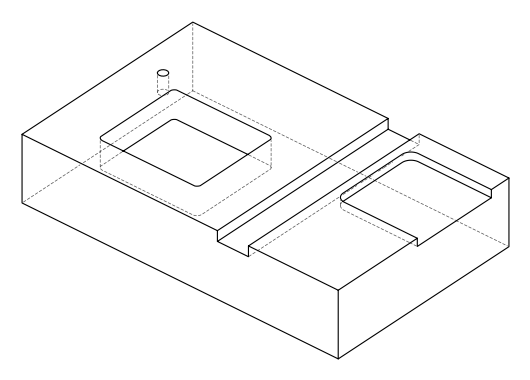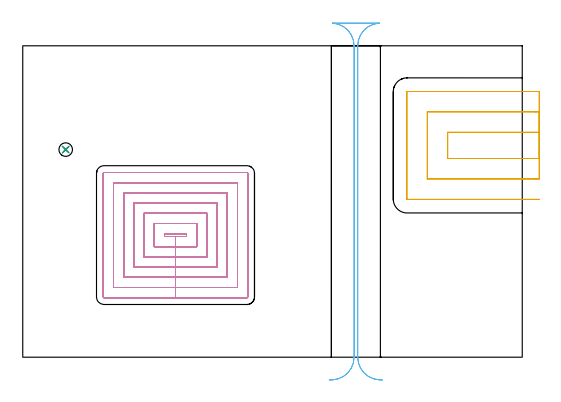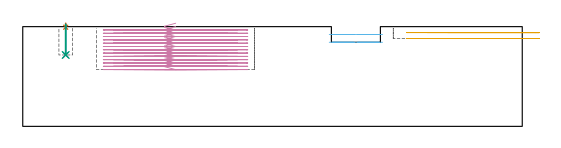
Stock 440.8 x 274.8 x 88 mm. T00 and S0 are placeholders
(PLAN: 6 operations, 5 tool changes, 57.2 min)
(1 SPOT_DRILL | STEP1POCKET | NXT0321_9005460120000 | 0.03 min | 2 mm3)
(2 DRILL_BLIND_HOLE_INTO_CENTER | STEP1POCKET | NXT0301_049 | 0.11 min | 1138 mm3)
(3 DRILL_TO_ENLARGE_BLIND_HOLE | STEP1POCKET | UGT0301_373 | 0.11 min | 1676 mm3)
(4 MILL_RECTANGULAR_POCKET | POCKET_RECTANGULAR_STRAIGHT | NXT0201_011 | Follow Part, ap 3, ae 75% | 49.94 min | 645798 mm3)
(5 MILL_SLOT | SLOT_PARTIAL_RECTANGULAR | UGT0201_106 | Follow Part, ap 6, ae 75% | 4.11 min | 141788 mm3)
(6 MILL_RECTANGULAR_SLOT | SLOT_RECTANGULAR | UGT0201_019 | Follow Part, ap 10, ae 75% | 2.9 min | 163877 mm3)
(TOOL NXT0321_9005460120000 | NC Spot Drill, 142deg, 12mm, Carbide, Uncoated | D12 PA142 FL30 Z2)
(TOOL NXT0301_049 | Carbide Drill 7.8mm [860.1-0780-039A1-MM 2214] | D7.8 PA140 FL53 Z2)
(TOOL UGT0301_373 | Twist Drill Flat Bottom 12 mm | D12 PA180 FL101 Z2)
(TOOL NXT0201_011 | ENDMILL 12mm [2P460-1200-NA 1630] | D12 FL38 Z6)
(TOOL UGT0201_106 | End Mill 24 mm | D24 FL25 Z2)
(TOOL UGT0201_019 | End mill 40 mm | D40 FL63 Z6)
(OP 1 SPOT_DRILL)
G17 G21 G94 G90
T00 M6
G54
G17 G0 G90 X37.9 Y183.2 S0 M3
G43 Z98. H0
G94 G81 G98 Z87.479 F250. R91.
G80
M5
M2
(OP 2 DRILL_BLIND_HOLE_INTO_CENTER)
G17 G21 G94 G90
T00 M6
G54
G17 G0 G90 X37.9 Y183.2 S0 M3
G43 Z98. H1
G94 G81 G98 Z63. F250. R90.
G80
M5
M2
(OP 3 DRILL_TO_ENLARGE_BLIND_HOLE)
G17 G21 G94 G90
T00 M6
G54
G17 G0 G90 X37.9 Y183.2 S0 M3
G43 Z98. H0
G94 G81 G98 Z63. F250. R90.
G80
M5
M2
(OP 4 MILL_RECTANGULAR_POCKET)
G17 G21 G94 G90
T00 M6
G54
G17 G0 G90 X134.976 Y109. S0 M3
G43 Z98. H1
Z91.
G94 G1 X125.1 Z88.354 F250.
Y106.5 Z87.684
X134.8 Z85.085
X144.5 F500.
Y109.
X125.1
Y106.5
X134.8
Y97.5
X153.5
Y118.
X116.1
Y97.5
X134.8
Y88.5
X162.5
Y127.
X107.1
Y88.5
X134.8
Y79.5
X171.5
Y136.
X98.1
Y79.5
X134.8
Y70.5
X180.5
Y145.
X89.1
Y70.5
X134.8
Y61.5
X189.5
Y154.
X80.1
Y61.5
X134.8
Y52.5
X197.8
G3 X198.5 Y53.2 R0.7
G1 Y162.3
G3 X197.8 Y163. R0.7
G1 X71.8
G3 X71.1 Y162.3 R0.7
G1 Y53.2
G3 X71.8 Y52.5 R0.7
G1 X134.8
X135.8
G0 X134.976 Y109. Z88.085
G1 X125.1 Z85.438 F250.
Y106.5 Z84.768
X134.8 Z82.169
X144.5 F500.
Y109.
X125.1
Y106.5
X134.8
Y97.5
X153.5
Y118.
X116.1
Y97.5
X134.8
Y88.5
X162.5
Y127.
X107.1
Y88.5
X134.8
Y79.5
X171.5
Y136.
X98.1
Y79.5
X134.8
Y70.5
X180.5
Y145.
X89.1
Y70.5
X134.8
Y61.5
X189.5
Y154.
X80.1
Y61.5
X134.8
Y52.5
X197.8
G3 X198.5 Y53.2 R0.7
G1 Y162.3
G3 X197.8 Y163. R0.7
G1 X71.8
G3 X71.1 Y162.3 R0.7
G1 Y53.2
G3 X71.8 Y52.5 R0.7
G1 X134.8
X135.8
G0 X134.976 Y109. Z85.169
G1 X125.1 Z82.523 F250.
Y106.5 Z81.853
X134.8 Z79.254
X144.5 F500.
Y109.
X125.1
Y106.5
X134.8
Y97.5
X153.5
Y118.
X116.1
Y97.5
X134.8
Y88.5
X162.5
Y127.
X107.1
Y88.5
X134.8
Y79.5
X171.5
Y136.
X98.1
Y79.5
X134.8
Y70.5
X180.5
Y145.
X89.1
Y70.5
X134.8
Y61.5
X189.5
Y154.
X80.1
Y61.5
X134.8
Y52.5
X197.8
G3 X198.5 Y53.2 R0.7
G1 Y162.3
G3 X197.8 Y163. R0.7
G1 X71.8
G3 X71.1 Y162.3 R0.7
G1 Y53.2
G3 X71.8 Y52.5 R0.7
G1 X134.8
X135.8
G0 X134.976 Y109. Z82.254
G1 X125.1 Z79.607 F250.
Y106.5 Z78.938
X134.8 Z76.338
X144.5 F500.
Y109.
X125.1
Y106.5
X134.8
Y97.5
X153.5
Y118.
X116.1
Y97.5
X134.8
Y88.5
X162.5
Y127.
X107.1
Y88.5
X134.8
Y79.5
X171.5
Y136.
X98.1
Y79.5
X134.8
Y70.5
X180.5
Y145.
X89.1
Y70.5
X134.8
Y61.5
X189.5
Y154.
X80.1
Y61.5
X134.8
Y52.5
X197.8
G3 X198.5 Y53.2 R0.7
G1 Y162.3
G3 X197.8 Y163. R0.7
G1 X71.8
G3 X71.1 Y162.3 R0.7
G1 Y53.2
G3 X71.8 Y52.5 R0.7
G1 X134.8
X135.8
G0 X134.976 Y109. Z79.338
G1 X125.1 Z76.692 F250.
Y106.5 Z76.022
X134.8 Z73.423
X144.5 F500.
Y109.
X125.1
Y106.5
X134.8
Y97.5
X153.5
Y118.
X116.1
Y97.5
X134.8
Y88.5
X162.5
Y127.
X107.1
Y88.5
X134.8
Y79.5
X171.5
Y136.
X98.1
Y79.5
X134.8
Y70.5
X180.5
Y145.
X89.1
Y70.5
X134.8
Y61.5
X189.5
Y154.
X80.1
Y61.5
X134.8
Y52.5
X197.8
G3 X198.5 Y53.2 R0.7
G1 Y162.3
G3 X197.8 Y163. R0.7
G1 X71.8
G3 X71.1 Y162.3 R0.7
G1 Y53.2
G3 X71.8 Y52.5 R0.7
G1 X134.8
X135.8
G0 X134.976 Y109. Z76.423
G1 X125.1 Z73.777 F250.
Y106.5 Z73.107
X134.8 Z70.508
X144.5 F500.
Y109.
X125.1
Y106.5
X134.8
Y97.5
X153.5
Y118.
X116.1
Y97.5
X134.8
Y88.5
X162.5
Y127.
X107.1
Y88.5
X134.8
Y79.5
X171.5
Y136.
X98.1
Y79.5
X134.8
Y70.5
X180.5
Y145.
X89.1
Y70.5
X134.8
Y61.5
X189.5
Y154.
X80.1
Y61.5
X134.8
Y52.5
X197.8
G3 X198.5 Y53.2 R0.7
G1 Y162.3
G3 X197.8 Y163. R0.7
G1 X71.8
G3 X71.1 Y162.3 R0.7
G1 Y53.2
G3 X71.8 Y52.5 R0.7
G1 X134.8
X135.8
G0 X134.976 Y109. Z73.508
G1 X125.1 Z70.861 F250.
Y106.5 Z70.191
X134.8 Z67.592
X144.5 F500.
Y109.
X125.1
Y106.5
X134.8
Y97.5
X153.5
Y118.
X116.1
Y97.5
X134.8
Y88.5
X162.5
Y127.
X107.1
Y88.5
X134.8
Y79.5
X171.5
Y136.
X98.1
Y79.5
X134.8
Y70.5
X180.5
Y145.
X89.1
Y70.5
X134.8
Y61.5
X189.5
Y154.
X80.1
Y61.5
X134.8
Y52.5
X197.8
G3 X198.5 Y53.2 R0.7
G1 Y162.3
G3 X197.8 Y163. R0.7
G1 X71.8
G3 X71.1 Y162.3 R0.7
G1 Y53.2
G3 X71.8 Y52.5 R0.7
G1 X134.8
X135.8
G0 X134.976 Y109. Z70.592
G1 X125.1 Z67.946 F250.
Y106.5 Z67.276
X134.8 Z64.677
X144.5 F500.
Y109.
X125.1
Y106.5
X134.8
Y97.5
X153.5
Y118.
X116.1
Y97.5
X134.8
Y88.5
X162.5
Y127.
X107.1
Y88.5
X134.8
Y79.5
X171.5
Y136.
X98.1
Y79.5
X134.8
Y70.5
X180.5
Y145.
X89.1
Y70.5
X134.8
Y61.5
X189.5
Y154.
X80.1
Y61.5
X134.8
Y52.5
X197.8
G3 X198.5 Y53.2 R0.7
G1 Y162.3
G3 X197.8 Y163. R0.7
G1 X71.8
G3 X71.1 Y162.3 R0.7
G1 Y53.2
G3 X71.8 Y52.5 R0.7
G1 X134.8
X135.8
G0 X134.976 Y109. Z67.677
G1 X125.1 Z65.03 F250.
Y106.5 Z64.361
X134.8 Z61.762
X144.5 F500.
Y109.
X125.1
Y106.5
X134.8
Y97.5
X153.5
Y118.
X116.1
Y97.5
X134.8
Y88.5
X162.5
Y127.
X107.1
Y88.5
X134.8
Y79.5
X171.5
Y136.
X98.1
Y79.5
X134.8
Y70.5
X180.5
Y145.
X89.1
Y70.5
X134.8
Y61.5
X189.5
Y154.
X80.1
Y61.5
X134.8
Y52.5
X197.8
G3 X198.5 Y53.2 R0.7
G1 Y162.3
G3 X197.8 Y163. R0.7
G1 X71.8
G3 X71.1 Y162.3 R0.7
G1 Y53.2
G3 X71.8 Y52.5 R0.7
G1 X134.8
X135.8
G0 X134.976 Y109. Z64.762
G1 X125.1 Z62.115 F250.
Y106.5 Z61.445
X134.8 Z58.846
X144.5 F500.
Y109.
X125.1
Y106.5
X134.8
Y97.5
X153.5
Y118.
X116.1
Y97.5
X134.8
Y88.5
X162.5
Y127.
X107.1
Y88.5
X134.8
Y79.5
X171.5
Y136.
X98.1
Y79.5
X134.8
Y70.5
X180.5
Y145.
X89.1
Y70.5
X134.8
Y61.5
X189.5
Y154.
X80.1
Y61.5
X134.8
Y52.5
X197.8
G3 X198.5 Y53.2 R0.7
G1 Y162.3
G3 X197.8 Y163. R0.7
G1 X71.8
G3 X71.1 Y162.3 R0.7
G1 Y53.2
G3 X71.8 Y52.5 R0.7
G1 X134.8
X135.8
G0 X134.976 Y109. Z61.846
G1 X125.1 Z59.2 F250.
Y106.5 Z58.53
X134.8 Z55.931
X144.5 F500.
Y109.
X125.1
Y106.5
X134.8
Y97.5
X153.5
Y118.
X116.1
Y97.5
X134.8
Y88.5
X162.5
Y127.
X107.1
Y88.5
X134.8
Y79.5
X171.5
Y136.
X98.1
Y79.5
X134.8
Y70.5
X180.5
Y145.
X89.1
Y70.5
X134.8
Y61.5
X189.5
Y154.
X80.1
Y61.5
X134.8
Y52.5
X197.8
G3 X198.5 Y53.2 R0.7
G1 Y162.3
G3 X197.8 Y163. R0.7
G1 X71.8
G3 X71.1 Y162.3 R0.7
G1 Y53.2
G3 X71.8 Y52.5 R0.7
G1 X134.8
X135.8
G0 X134.976 Y109. Z58.931
G1 X125.1 Z56.284 F250.
Y106.5 Z55.614
X134.8 Z53.015
X144.5 F500.
Y109.
X125.1
Y106.5
X134.8
Y97.5
X153.5
Y118.
X116.1
Y97.5
X134.8
Y88.5
X162.5
Y127.
X107.1
Y88.5
X134.8
Y79.5
X171.5
Y136.
X98.1
Y79.5
X134.8
Y70.5
X180.5
Y145.
X89.1
Y70.5
X134.8
Y61.5
X189.5
Y154.
X80.1
Y61.5
X134.8
Y52.5
X197.8
G3 X198.5 Y53.2 R0.7
G1 Y162.3
G3 X197.8 Y163. R0.7
G1 X71.8
G3 X71.1 Y162.3 R0.7
G1 Y53.2
G3 X71.8 Y52.5 R0.7
G1 X134.8
X135.8
G0 X134.976 Y109. Z56.015
G1 X125.1 Z53.369 F250.
Y106.5 Z52.699
X134.8 Z50.1
X144.5 F500.
Y109.
X125.1
Y106.5
X134.8
Y97.5
X153.5
Y118.
X116.1
Y97.5
X134.8
Y88.5
X162.5
Y127.
X107.1
Y88.5
X134.8
Y79.5
X171.5
Y136.
X98.1
Y79.5
X134.8
Y70.5
X180.5
Y145.
X89.1
Y70.5
X134.8
Y61.5
X189.5
Y154.
X80.1
Y61.5
X134.8
Y52.5
X197.8
G3 X198.5 Y53.2 R0.7
G1 Y162.3
G3 X197.8 Y163. R0.7
G1 X71.8
G3 X71.1 Y162.3 R0.7
G1 Y53.2
G3 X71.8 Y52.5 R0.7
G1 X134.8
X135.8
G0 Z98.
M5
M2
(OP 5 MILL_SLOT)
G17 G21 G94 G90
T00 M6
G54
G17 G0 G90 X455.8 Y198.5 S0 M3
G43 Z98. H0
Z82.75
G94 G1 X452.8 F250.
X375. F500.
Y175.3
X452.8
X455.8 F250.
Y216.5
X452.8
X357. F500.
Y157.3
X452.8
X455.8 F250.
Y234.5
X452.8
X339.2 F500.
G3 X339. Y234.3 R0.2
G1 Y139.5
G3 X339.2 Y139.3 R0.2
G1 X452.8
X455.8 F250.
G0 Y198.5 Z77.5
G1 X452.8
X375. F500.
Y175.3
X452.8
X455.8 F250.
Y216.5
X452.8
X357. F500.
Y157.3
X452.8
X455.8 F250.
Y234.5
X452.8
X339.2 F500.
G3 X339. Y234.3 R0.2
G1 Y139.5
G3 X339.2 Y139.3 R0.2
G1 X452.8
X455.8 F250.
G0 Z98.
M5
M2
(OP 6 MILL_RECTANGULAR_SLOT)
G17 G21 G94 G90
T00 M6
G54
G17 G0 G90 X317.5 Y-20.134 S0 M3
G43 Z98. H0
Z81.1
G94 G1 X314.505 Y-19.97 F250.
G2 X295.6 Y0. R20. F500.
G1 Y274.8
G2 X314.505 Y294.77 R20.
G1 Y294.8
X273.495
Y294.77
G2 X292.4 Y274.8 R20.
G1 Y0.
G2 X273.495 Y-19.97 R20.
G1 X270.5 Y-20.134 F250.
G0 X317.5 Z74.2
G1 X314.505 Y-19.97
G2 X295.6 Y0. R20. F500.
G1 Y274.8
G2 X314.505 Y294.77 R20.
G1 Y294.8
X273.495
Y294.77
G2 X292.4 Y274.8 R20.
G1 Y0.
G2 X273.495 Y-19.97 R20.
G1 X270.5 Y-20.134 F250.
G0 Z98.
M5
M2
